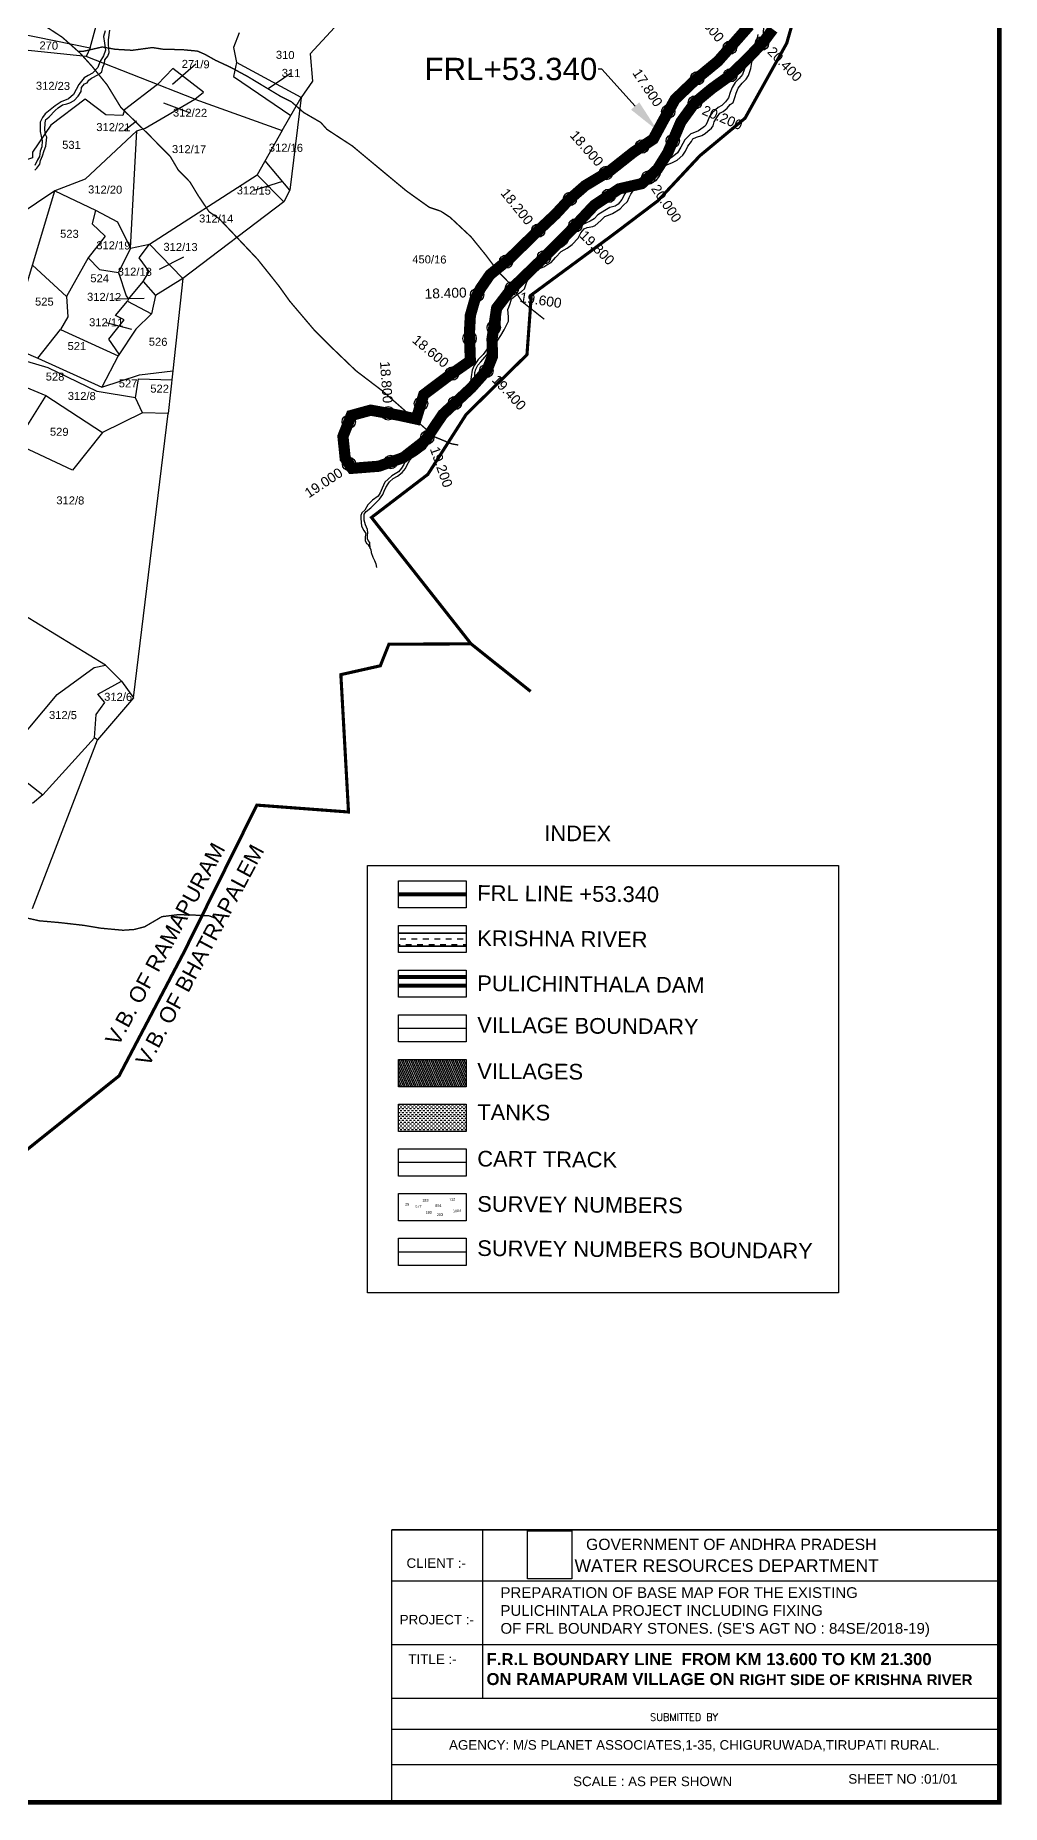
# Model space of a CAD drawing. Header units: millimetres. Extents: x 357738 to 363635, y 1840548 to 1846702.
# Drawn here: x 361475 to 363635, y 1840548 to 1844505 of the extents above; entities that cross this region are included whole.
import ezdxf
from ezdxf import colors
from ezdxf.entities.mleader import LeaderData, LeaderLine
from ezdxf.enums import TextEntityAlignment as Align
from ezdxf.math import Vec2, Vec3

# ---------------------------------------------------------------- set-up
doc = ezdxf.new("R2010")
doc.units = ezdxf.units.MM
doc.header["$PDMODE"] = 32
doc.header["$PDSIZE"] = 30
for name, color, linetype in [('BND', 6, 'Continuous'), ('CSMark', 72, 'Continuous'), ('FRL', 3, 'Continuous'), ('Plot', 7, 'Continuous'), ('ROADS', 50, 'Continuous'), ('STREAM', 4, 'Continuous'), ('TEXT', 7, 'Continuous'), ('VILLAGE AREA', 1, 'Continuous')]:
    doc.layers.add(name, color=color, linetype=linetype)
doc.styles.add('I', font='romans.shx', dxfattribs={"width": 0.9, "height": 3})
doc.styles.add('LE', font='arial.ttf', dxfattribs={"height": 3})
doc.styles.get("Standard").update_dxf_attribs({"font": 'arial.ttf'})
doc.linetypes.add('FENCELINE2', pattern='A,0.25,-0.1,[132,ltypeshp.shx,S=0.1,R=0,X=-0.1,Y=0],-0.1,1', length=1.45)
picture_1 = doc.add_image_def('image1.png', size_in_pixel=(5098, 5519))

msp = doc.modelspace()

# ---------------------------------------------------------------- hatches: boundary and pattern name
h = msp.add_hatch()
h.set_pattern_fill('DASH', color=4, scale=102.472642)
h.set_pattern_definition([(0, (299628.261, 1527893.946), (12.8090803, 12.8090803), [12.8090803, -12.8090803])])
h.paths.add_polyline_path([(362286.7, 1842497.6), (362286.7, 1842468.4), (362438.4, 1842468.4), (362438.4, 1842497.6)])
h = msp.add_hatch()
h.set_pattern_fill('DASH', color=4, scale=34.157547)
h.set_pattern_definition([(0, (299628.261, 1527893.946), (4.269693427, 4.269693427), [4.26969343, -4.26969343])])
h.paths.add_polyline_path([(362286.7, 1842114.9), (362286.7, 1842054.1), (362438.4, 1842054.1), (362438.4, 1842114.9)])
at = {"layer": 'VILLAGE AREA', "linetype": 'ByBlock'}
h = msp.add_hatch(dxfattribs=at)
h.set_pattern_fill('ANSI31', color=256, scale=30.313756, angle=68.5464)
h.set_pattern_definition([(113.5464313, (251494.2796, 1284090.9965), (-3.473716373, -1.513763288), [])])
h.paths.add_polyline_path([(362438.4, 1842154.1), (362438.4, 1842214.9), (362286.7, 1842214.9), (362286.7, 1842154.1)])

# ---------------------------------------------------------------- linework, layer by layer
at = {"const_width": 10}
msp.add_lwpolyline([(357742.7, 1846697.5), (363630.4, 1846697.5), (363630.4, 1840553.4), (357742.7, 1840553.4)], close=True, dxfattribs=at)
at = {"color": 0}
for points in [[(362217.2, 1842649.1), (363270.6, 1842649.1), (363270.6, 1841693.1), (362217.2, 1841693.1)], [(362286.7, 1842614.8), (362438.4, 1842614.8), (362438.4, 1842554), (362286.7, 1842554)], [(362286.7, 1842514.8), (362438.4, 1842514.8), (362438.4, 1842454), (362286.7, 1842454)], [(362286.7, 1842414.8), (362438.4, 1842414.8), (362438.4, 1842354), (362286.7, 1842354)], [(362286.7, 1842314.9), (362438.4, 1842314.9), (362438.4, 1842254.1), (362286.7, 1842254.1)], [(362286.7, 1842214.9), (362438.4, 1842214.9), (362438.4, 1842154.1), (362286.7, 1842154.1)], [(362286.7, 1842114.9), (362438.4, 1842114.9), (362438.4, 1842054.1), (362286.7, 1842054.1)], [(362286.7, 1842015), (362438.4, 1842015), (362438.4, 1841954.2), (362286.7, 1841954.2)], [(362286.7, 1841915), (362438.4, 1841915), (362438.4, 1841854.2), (362286.7, 1841854.2)], [(362286.7, 1841815), (362438.4, 1841815), (362438.4, 1841754.2), (362286.7, 1841754.2)]]:
    msp.add_lwpolyline(points, close=True, dxfattribs=at)
at = {"color": 4, "const_width": 3.42}
for points in [[(362438.4, 1842497.6), (362286.7, 1842497.6)], [(362438.4, 1842468.4), (362286.7, 1842468.4)]]:
    msp.add_lwpolyline(points, dxfattribs=at)
at = {"color": 0, "linetype": 'FENCELINE2', "ltscale": 80, "const_width": 9.09}
for points in [[(362438.4, 1842399.7), (362286.7, 1842399.7)], [(362438.4, 1842380), (362286.7, 1842380)]]:
    msp.add_lwpolyline(points, dxfattribs=at)
for p in [(363027.7, 1844477.7), (363099.5, 1844487.3), (362954.9, 1844409.6), (363029, 1844416.4), (362890, 1844334.9), (362949.9, 1844355.4), (362831.4, 1844256.9), (362900.2, 1844269.3), (362751.1, 1844197.6), (362845.4, 1844187.2), (362670.1, 1844139.5), (362756.6, 1844146.6), (362599.4, 1844068.9), (362682.6, 1844080.4), (362612.3, 1844009.2), (362527.5, 1843999.5), (362462.7, 1843925.1), (362540.5, 1843939.6), (362499.8, 1843851.8), (362445.9, 1843827.7), (362406.7, 1843749), (362483.2, 1843755), (362263.7, 1843660.1), (362337.1, 1843681.8), (362413.5, 1843683.5), (362175.6, 1843641.1), (362351.1, 1843606.1), (362176.4, 1843546.5), (362269.6, 1843551.2)]:
    msp.add_point(p)
at = {"layer": 'BND', "lineweight": 30}
for points, const_width in [([(361435.6, 1841996.6), (361662.1, 1842178.3), (361806.2, 1842453), (361970.1, 1842783.9), (362175.1, 1842768.5), (362158, 1843075.7), (362246.2, 1843095.5), (362265.4, 1843143.7), (362449, 1843144.6), (362226.5, 1843427.2), (362352.4, 1843523.5), (362438.3, 1843657.9), (362574.1, 1843791.3), (362583.9, 1843924.9), (362764.8, 1844058.3), (362866.4, 1844135.2), (362960.7, 1844236.2), (363061.7, 1844320.2), (363154.9, 1844487.9), (363192.4, 1844618.7)], 7), ([(362449, 1843144.6), (362582.3, 1843038.2)], 7), ([(362438.4, 1842284.5), (362286.7, 1842284.5)], 3.03)]:
    msp.add_lwpolyline(points, dxfattribs=dict(at, const_width=const_width))
at = {"layer": 'FRL', "color": 84}
msp.add_lwpolyline([(363071.7, 1844527.6, 25, 25, 0), (363043, 1844495, 25, 25, 0), (363001, 1844447.5, 25, 25, 0), (362952, 1844407.2, 25, 25, 0), (362905.3, 1844362.5, 25, 25, 0), (362876.4, 1844310.4, 25, 25, 0), (362856.5, 1844273.4, 25, 25, 0), (362812.4, 1844244.3, 25, 25, 0), (362760.7, 1844203.4, 25, 25, 0), (362704.1, 1844169.2, 25, 25, 0), (362667.5, 1844137.2, 25, 25, 0), (362638.4, 1844105.7, 25, 25, 0), (362600.5, 1844070, 25, 25, 0), (362532.4, 1844003.5, 25, 25, 0), (362491.5, 1843970.2, 25, 25, 0), (362470.8, 1843940.2, 25, 25, 0), (362458.4, 1843917, 25, 25, 0), (362447.5, 1843878.9, 25, 25, 0), (362445.5, 1843840, 25, 25, 0), (362447.5, 1843777.7, 25, 25, 0), (362395.2, 1843741, 25, 25, 0), (362343.3, 1843701.9, 25, 25, 0), (362326.4, 1843647.4, 25, 25, 0), (362288.3, 1843655.7, 25, 25, 0), (362224.7, 1843667.2, 25, 25, 0), (362181.2, 1843655.3, 25, 25, 0), (362162.7, 1843608.5, 25, 25, 0), (362167.7, 1843559.2, 25, 25, 0), (362182.9, 1843537.1, 25, 25, 0), (362242.8, 1843541.8, 25, 25, 0), (362297.7, 1843561.1, 25, 25, 0), (362346.5, 1843599.2, 25, 25, 0), (362385.7, 1843657.5, 25, 25, 0), (362449.8, 1843717.3, 25, 25, 0), (362484.5, 1843756.4, 25, 25, 0), (362497, 1843787.4, 25, 25, 0), (362496, 1843826.7, 25, 25, 0), (362506.3, 1843895.4, 25, 25, 0), (362538.6, 1843937.7, 25, 25, 0), (362603.3, 1844000.2, 25, 25, 0), (362670.9, 1844067.9, 25, 25, 0), (362724.4, 1844125.2, 25, 25, 0), (362780.2, 1844162.2, 25, 25, 0), (362830.9, 1844173.9, 25, 25, 0), (362866, 1844206.3, 25, 25, 0), (362888.9, 1844242.9, 25, 25, 0), (362918.3, 1844312, 25, 25, 0), (362949.8, 1844355.3, 25, 25, 0), (362987.5, 1844386.5, 25, 25, 0), (363028.8, 1844416.2, 25, 25, 0), (363070.2, 1844456.4, 25, 25, 0), (363103.7, 1844491.8, 25, 25, 0), (363124, 1844519.2, 25, 25, 0)], format="xyseb", dxfattribs=at)
at = {"layer": 'FRL', "color": 84, "const_width": 9.09}
msp.add_lwpolyline([(362438.4, 1842584.4), (362286.7, 1842584.4)], dxfattribs=at)
at = {"layer": 'Plot'}
for points in [[(361597.1, 1844477.3), (361680.6, 1844785.1), (361715.1, 1844916), (361784.5, 1845078.5), (361837.3, 1845203), (361853.9, 1845309), (361970.4, 1845303), (362079.6, 1845291.4), (362091.8, 1845251.3), (362124.9, 1845229.8), (362102.6, 1845218.2), (362014.3, 1845230.2), (362009.3, 1845171.1), (361881.7, 1845173.3), (361856.7, 1845048.1), (361837.6, 1845019.6), (361871.3, 1844986.9), (361899.8, 1844983.6), (361957.1, 1844967.6), (362001.2, 1844979), (362006, 1844986.6), (362013.1, 1845095.6), (362009.3, 1845171.1)], [(361999.6, 1844617.4), (362073.9, 1844569.2), (362143.9, 1844523.3), (362089.6, 1844464.4), (362094.8, 1844402.9), (362069.3, 1844366.6)], [(361318.7, 1844534.4), (361597.1, 1844477.3), (361588.8, 1844458.4)], [(361930.6, 1844511), (361918, 1844478.4), (361924.5, 1844444.5), (361918, 1844413.8), (362045.9, 1844326)], [(361831.2, 1844363), (361588.8, 1844458.4), (361307.7, 1844487), (361216.1, 1844479), (360985.8, 1844481.8), (361059.2, 1844290.5), (361030.6, 1844156.2), (361022.4, 1844156.3), (360981.3, 1844052.3), (360981.8, 1844021.8)], [(361831.2, 1844363), (361850.7, 1844378.1), (361782.5, 1844431.1), (361748.1, 1844395.7), (361673.9, 1844339.2), (361670.4, 1844326.3), (361632.8, 1844327.5), (361586.6, 1844362.7), (361509.6, 1844304.8), (361468.5, 1844244.2), (361468.5, 1844231.5), (361355.5, 1844193.3), (361324.3, 1844188.6), (361322.4, 1844147), (361331.5, 1844099.2), (361351.8, 1844046.1)], [(361833.4, 1844441.2), (361781.6, 1844395.5)], [(362069.3, 1844366.6), (361924.5, 1844444.5)], [(362046.6, 1844421.3), (361995.5, 1844385.7)], [(361701.8, 1844291.6), (361720.7, 1844297.8), (361831.2, 1844363), (362026.6, 1844292.5), (361970.9, 1844193.3)], [(361761.2, 1844354.7), (361820.8, 1844332.5)], [(362026.6, 1844292.5), (362069.3, 1844366.6), (362043.7, 1844159.6), (361988.8, 1844225.1)], [(361673.8, 1844292.7), (361701.3, 1844314.2)], [(361687.8, 1844029.4), (361701.8, 1844291.6), (361586.4, 1844183.7), (361518.4, 1844158.1)], [(361400.7, 1843764.3), (361468.7, 1843991.4), (361518.4, 1844158.1), (361609.7, 1844114.4), (361658.8, 1844088.5), (361687.8, 1844029.4), (361730.1, 1844038.7), (361970.9, 1844193.3), (362030.2, 1844133.5), (361804.6, 1843961.6), (361730.1, 1844038.7)], [(362027.7, 1844178.5), (361963.4, 1844158.5)], [(361518.4, 1844158.1), (361351.8, 1844046.1), (361294, 1843995.9), (361227.1, 1843970), (361229.9, 1843953.9), (361104.8, 1843876.2), (361101, 1843859.5)], [(362043.7, 1844159.6), (362030.2, 1844133.5)], [(361609.7, 1844114.4), (361601.7, 1844083.7), (361630.7, 1844056.7), (361593.1, 1844008), (361544.9, 1843921.5), (361468.7, 1843991.4)], [(361687.8, 1844029.4), (361660.5, 1843975.3)], [(361716.1, 1843954.8), (361729.2, 1843977.1), (361707.2, 1844007.7), (361730.1, 1844038.7)], [(361593.1, 1844008), (361618.3, 1843981.5), (361660.5, 1843975.3), (361677.6, 1843923.1), (361683.1, 1843915.3), (361680.9, 1843911.1)], [(361752.6, 1843982.6), (361806.8, 1844010)], [(361804.6, 1843961.6), (361743.9, 1843923.9), (361734.8, 1843882.5), (361699.9, 1843848.6), (361660.1, 1843788.6)], [(361683.1, 1843915.3), (361716.1, 1843954.8), (361743.9, 1843923.9)], [(361804.6, 1843961.6), (361782.1, 1843755.3), (361772.1, 1843659.4)], [(361544.9, 1843921.5), (361547.5, 1843875.6), (361531.5, 1843847.3)], [(361662.4, 1843792.1), (361639.4, 1843825.9), (361673.6, 1843869.1), (361654.2, 1843878.7), (361680.9, 1843911.1), (361734.8, 1843882.5)], [(361651.6, 1843915.9), (361718.1, 1843918)], [(361633.3, 1843863.6), (361690.2, 1843848.3)], [(361480.4, 1843783.6), (361531.5, 1843847.3), (361660.1, 1843788.6), (361623.7, 1843718.3)], [(361699.1, 1843694.5), (361612.9, 1843708.9), (361503.5, 1843761.8), (361408.5, 1843790.2)], [(361415.1, 1843812.2), (361480.4, 1843783.6), (361623.7, 1843718.3), (361707.5, 1843746.3), (361782.1, 1843755.3)], [(361366.8, 1843648.7), (361395.2, 1843742.3), (361498, 1843699.7), (361625.2, 1843617)], [(361714.7, 1843661.3), (361699.1, 1843694.5), (361705.4, 1843737.4), (361780, 1843735.2)], [(361694.6, 1843023.8), (361772.1, 1843659.4), (361714.7, 1843661.3), (361625.2, 1843617), (361558.1, 1843533.2), (361436.1, 1843590.6), (361302, 1843298.3)], [(361498, 1843699.7), (361446.1, 1843616.7)], [(361631.6, 1843097.2), (361302, 1843298.3), (361266.4, 1843317.6), (361233.9, 1843264.9), (361239.7, 1843252.2), (361199.4, 1843216.6), (361186.1, 1843227.3), (361163.4, 1843202.3), (361148.6, 1843199.7)], [(361397.9, 1842880.9), (361523.4, 1843031.3), (361606.1, 1843091.5), (361631.6, 1843097.2), (361667.2, 1843061.2), (361694.6, 1843023.8), (361614, 1842929.6)], [(361607.2, 1842934.6), (361611.2, 1842986.3), (361630.2, 1843013.2), (361614.3, 1843032.3), (361667.2, 1843061.2)], [(361468.7, 1842552.8), (361614, 1842929.6), (361607.2, 1842934.6), (361491.4, 1842807.2), (361468.9, 1842787.5)], [(361354.2, 1842892.1), (361397.9, 1842880.9), (361491.4, 1842807.2)]]:
    msp.add_lwpolyline(points, dxfattribs=at)
at = {"layer": 'ROADS', "color": 40, "const_width": 3}
for points in [[(361465.9, 1844546.5), (361534.9, 1844501.4), (361574.3, 1844466.5), (361602.2, 1844435.6), (361635.3, 1844394.8), (361666.1, 1844344.3), (361726.5, 1844285.4), (361776.8, 1844234.2), (361794.7, 1844203.8), (361820.4, 1844177.9), (361838.8, 1844147.4), (361863.4, 1844110.9), (361885.7, 1844095.7), (361916, 1844063.7), (361971.8, 1844004.7)], [(362612.9, 1843870.5), (362563, 1843910.1), (362537.6, 1843948.7), (362510.1, 1843976.6), (362481.9, 1844014.3), (362449.1, 1844054.8), (362402.2, 1844098.6), (362381.5, 1844112.2), (362355.9, 1844120.8), (362304.6, 1844157.5), (362253.3, 1844200.1), (362234.2, 1844216), (362216.8, 1844230.5), (362199.6, 1844244.8), (362184, 1844257.9), (362155.9, 1844276.2), (362126.9, 1844295.2), (362113.1, 1844310.7), (362074.6, 1844333.1), (362047, 1844357.3), (362022.3, 1844369.6), (361985.4, 1844391.8), (361949.5, 1844413.5), (361910.6, 1844434.5), (361877.4, 1844449.9), (361854.4, 1844462.9), (361837.4, 1844470.3), (361803.2, 1844473.5), (361761.1, 1844474.4), (361736.6, 1844478.2), (361691.7, 1844472.1), (361653.8, 1844474.3), (361624.5, 1844479.5), (361584.1, 1844470.2), (361571.1, 1844469.3)], [(361971.8, 1844004.7), (362020, 1843944.2), (362043.7, 1843911), (362097.9, 1843847.1), (362140.6, 1843804.4), (362191.6, 1843755.5), (362250.4, 1843710.7), (362294, 1843672.5), (362338.1, 1843633.8), (362368.6, 1843607.1), (362405, 1843592.1), (362420.4, 1843589.2)], [(361440.8, 1842534.8), (361483.7, 1842525.1), (361528.3, 1842521.2), (361583.7, 1842514.9), (361620.4, 1842508.7), (361649.1, 1842506), (361671.2, 1842504), (361695.9, 1842505.7), (361719.1, 1842511.7), (361740.9, 1842524.4), (361757.9, 1842534.4), (361793.7, 1842538.8), (361828.2, 1842538), (361864, 1842536.2), (361878.2, 1842530.6)], [(362438.4, 1841984.6), (362286.7, 1841984.6)], [(362438.4, 1841784.6), (362286.7, 1841784.6)]]:
    msp.add_lwpolyline(points, dxfattribs=at)
at = {"layer": 'STREAM', "color": 4}
for points in [[(361473.9, 1844204.3), (361478, 1844208.2), (361484.7, 1844217.2), (361486.3, 1844225.4), (361490.8, 1844236.1), (361494.3, 1844248.1), (361498.7, 1844257.9), (361500.5, 1844277.9), (361497.7, 1844283.5), (361496.4, 1844293.9), (361496.6, 1844309.6), (361498.7, 1844317.6), (361500.5, 1844318.9), (361505.6, 1844323.2), (361519.4, 1844337.1), (361525.6, 1844343.4), (361535.5, 1844349.8), (361545.1, 1844352.4), (361552, 1844354.3), (361561.9, 1844359.5), (361570.4, 1844369.3), (361577.3, 1844380.2), (361578.4, 1844389.2), (361584.6, 1844396.8), (361590.6, 1844399), (361594.5, 1844405.1), (361600.2, 1844409.5), (361616.2, 1844418.2), (361623.7, 1844424.1), (361625.9, 1844434.2), (361629.2, 1844442.5), (361629.9, 1844450.9), (361636.8, 1844459.3), (361639.8, 1844467.3), (361638.1, 1844485.1), (361638.3, 1844495.7), (361641.2, 1844517.3)], [(361631.2, 1844515.5), (361627.1, 1844503.2), (361629.6, 1844487.7), (361632.1, 1844472.2), (361627.1, 1844459.7), (361618.9, 1844446.6), (361614.6, 1844433.6), (361602.4, 1844421), (361593.3, 1844415.7), (361583.8, 1844410.2), (361572.5, 1844395.8), (361566.4, 1844384.7), (361560.3, 1844373.2), (361549.3, 1844363.3), (361532.5, 1844356.5), (361519.3, 1844348.1), (361508.1, 1844338.8), (361497.1, 1844329.7), (361490.9, 1844321.6), (361485.9, 1844311.4), (361485.5, 1844290.3), (361489.9, 1844269.5), (361489.7, 1844256.4), (361486, 1844246.5), (361484.4, 1844234.5), (361479.5, 1844227.1), (361473.9, 1844214.1)], [(363090.4, 1844507.6), (363087.2, 1844491.6), (363081.9, 1844482.8), (363077.6, 1844475.7), (363067.9, 1844463), (363065.3, 1844457), (363063.8, 1844437.6), (363060, 1844428.6), (363056, 1844418.2), (363048.9, 1844409.2), (363039.6, 1844400.3), (363032.7, 1844389.1), (363028.8, 1844377.6), (363024.6, 1844365.4), (363018.3, 1844356.7), (363010.1, 1844348.5), (363001.7, 1844343.9), (362996, 1844338.9), (362988.3, 1844332.3), (362982.5, 1844323.9), (362977.7, 1844313), (362974, 1844304.5), (362971.2, 1844301.7), (362968, 1844299.5), (362957.3, 1844292.2), (362945.1, 1844287.1), (362940.5, 1844285.1), (362927.3, 1844272.2), (362918.4, 1844255.2), (362910.9, 1844242.8), (362899, 1844233.3), (362887.4, 1844226.7), (362877.8, 1844221.2), (362866.9, 1844215), (362857.7, 1844200.2), (362851, 1844191.5), (362840, 1844183.3), (362832.5, 1844178.9), (362825.1, 1844177.4), (362816.8, 1844174.5), (362807.2, 1844169.1), (362799.7, 1844161.9), (362792.9, 1844151.2), (362786.6, 1844138.3), (362777.9, 1844127.9), (362771.5, 1844123.7), (362759.5, 1844120.3), (362748.3, 1844113.5), (362732.5, 1844103.9), (362724.1, 1844095.4), (362715.5, 1844089.6), (362696.1, 1844081.3), (362681.4, 1844070.9), (362669.6, 1844054.5), (362662.6, 1844039.8), (362653.4, 1844032.4), (362642.1, 1844026.4), (362628.7, 1844019.4), (362617.6, 1844011.7), (362610.7, 1844001.3), (362599.3, 1843992.7), (362587, 1843985.9), (362575.7, 1843979.7), (362567, 1843972.5), (362560.6, 1843959.5), (362554.4, 1843947.2), (362547.7, 1843938.3), (362535, 1843930), (362526.4, 1843920.7), (362520.9, 1843909.4), (362516, 1843891.1), (362514.2, 1843876.8), (362513.8, 1843857.3), (362512.3, 1843845.6), (362508.6, 1843837.2), (362501.1, 1843826.1), (362493.1, 1843816.4), (362483.5, 1843802.2), (362476.4, 1843791.6), (362465.2, 1843780.2), (362456, 1843767.3), (362451.5, 1843756.5), (362446.8, 1843727.1), (362431.6, 1843709), (362421.7, 1843700.1), (362413.2, 1843694.3), (362404, 1843686.6), (362397.9, 1843674.7), (362393.9, 1843667), (362389.3, 1843658), (362383.9, 1843651.6), (362376.9, 1843647.6), (362367.7, 1843640.5), (362360.8, 1843633.3), (362355.7, 1843622.2), (362355.5, 1843612.4), (362348.9, 1843599.1), (362340.5, 1843589.4), (362332, 1843583.1), (362321.3, 1843577.9), (362315.3, 1843573.7), (362310, 1843564.9), (362304.9, 1843559.1), (362298.6, 1843545.9), (362293.6, 1843537.7), (362286.8, 1843529.5), (362279.3, 1843524.8), (362272, 1843520.3), (362263.9, 1843512.8), (362256.6, 1843506.2), (362250, 1843493.1), (362245.7, 1843482.1), (362241.3, 1843474.8), (362229.1, 1843465.6), (362218, 1843455.4), (362211.3, 1843443.6), (362204.9, 1843437.5), (362202.7, 1843431.7), (362202.6, 1843424.6), (362204.5, 1843408), (362209, 1843398.1), (362213.5, 1843391.5), (362212.6, 1843383.6), (362212, 1843375.4), (362215.5, 1843369.3), (362218, 1843367.4), (362224.9, 1843355.7), (362226.1, 1843349.2), (362229.3, 1843338.2), (362233.5, 1843330.9), (362236.4, 1843323.3), (362237.8, 1843315.1)], [(362223.5, 1843358), (362222.8, 1843371), (362218.7, 1843375.4), (362217.2, 1843379.1), (362217.8, 1843387.2), (362218.3, 1843393.2), (362217.7, 1843400.5), (362213.1, 1843411), (362210, 1843420.9), (362210.2, 1843429.4), (362210.3, 1843434.5), (362214.7, 1843440.3), (362225.1, 1843448.5), (362234.6, 1843458.1), (362244.5, 1843468), (362251.8, 1843478.5), (362254.9, 1843485.8), (362258.6, 1843494.5), (362263.7, 1843502.3), (362266.7, 1843506.9), (362275.1, 1843514.6), (362284.8, 1843519.9), (362294.8, 1843527.7), (362302.5, 1843536.4), (362306.6, 1843544.6), (362312.3, 1843555.7), (362317.3, 1843561.1), (362327.3, 1843567.1), (362336.2, 1843573.8), (362347.5, 1843582.1), (362355.8, 1843593.7), (362359.7, 1843601.7), (362362.3, 1843614.8), (362366.8, 1843627.8), (362372, 1843637.1), (362378.5, 1843640.8), (362385.1, 1843642.5), (362390.1, 1843646), (362394.4, 1843652.4), (362398.7, 1843663.3), (362404.2, 1843672.3), (362413.7, 1843682.9), (362423.4, 1843691.1), (362431.2, 1843697.3), (362441.2, 1843707.1), (362448.1, 1843715.5), (362453.7, 1843722.3), (362457.5, 1843731.1), (362457.9, 1843751.4), (362459.5, 1843759), (362464.4, 1843768), (362470.9, 1843775.2), (362484.6, 1843791.2), (362490.5, 1843800.6), (362498.5, 1843810.4), (362507.7, 1843821.7), (362515.5, 1843834.2), (362523.4, 1843846.7), (362530, 1843860), (362533, 1843866.1), (362533.2, 1843875.8), (362531.4, 1843892.4), (362533.8, 1843897.7), (362536.4, 1843905.7), (362539.7, 1843916), (362550.9, 1843925), (362561.8, 1843932.6), (362568.7, 1843938.8), (362573.9, 1843953.9), (362578.2, 1843962.2), (362586.6, 1843973), (362601.9, 1843984.2), (362611.6, 1843988), (362618.7, 1843992.6), (362628.2, 1843997.2), (362638.2, 1844008.9), (362650.6, 1844021.9), (362663.9, 1844029.3), (362675.2, 1844037.9), (362688.7, 1844052), (362694.5, 1844063.7), (362701.9, 1844072.5), (362708.4, 1844075.9), (362721.2, 1844077.8), (362726.6, 1844080.6), (362739.3, 1844091.1), (362747.9, 1844100.6), (362759.8, 1844104.9), (362765.6, 1844107), (362782.5, 1844117.6), (362789.5, 1844124.7), (362798.8, 1844134.1), (362802.8, 1844142.5), (362806.5, 1844150.3), (362815.4, 1844163.5), (362823.1, 1844167.1), (362839.2, 1844170), (362845.5, 1844173.6), (362853.1, 1844176.2), (362862.9, 1844180.8), (362870.5, 1844190.9), (362875.7, 1844204.2), (362883.4, 1844213.9), (362888.2, 1844216.5), (362897.7, 1844220.3), (362909.7, 1844226.5), (362922.7, 1844237.4), (362928.5, 1844246.4), (362934.1, 1844258), (362941.7, 1844268.2), (362945.3, 1844274.2), (362953, 1844278.1), (362964.9, 1844281.8), (362972.8, 1844285.9), (362978.8, 1844291), (362986.4, 1844297.9), (362990.3, 1844303.3), (362992.6, 1844311.9), (363000.2, 1844323.7), (363005.4, 1844331.8), (363013, 1844335.3), (363021.6, 1844343), (363028.5, 1844350.7), (363034.8, 1844355.3), (363039.4, 1844368.4), (363042.1, 1844376.2), (363046.5, 1844387.3), (363055.3, 1844398.6), (363064.2, 1844407.5), (363069.3, 1844415.8), (363074.4, 1844431.3), (363078.4, 1844453.6), (363082, 1844466), (363090.9, 1844479.3), (363096.8, 1844488.1), (363102.3, 1844502.1), (363104, 1844522.2)]]:
    msp.add_lwpolyline(points, dxfattribs=at)
at = {"layer": 'TEXT'}
for p, q in [((363630.4, 1841162.9), (362271.8, 1841162.9)), ((362475.5, 1840785.9), (362475.5, 1841162.9)), ((363630.4, 1841048.3), (362271.8, 1841048.3)), ((363630.4, 1840905.9), (362271.8, 1840905.9)), ((363630.4, 1840785.9), (362271.8, 1840785.9)), ((363630.4, 1840716.7), (362271.8, 1840716.7)), ((363630.4, 1840637.7), (362271.8, 1840637.7))]:
    msp.add_line(p, q, dxfattribs=at)
msp.add_lwpolyline([(362271.8, 1841162.9), (363630.4, 1841162.9), (363630.4, 1840553.4), (362271.8, 1840553.4)], close=True, dxfattribs=at)

# ---------------------------------------------------------------- texts
at = {"layer": 'CSMark', "color": 1}
for s, rotation, p in [('17.600', 309.4312, (363008.2, 1844495.1)), ('17.800', 303.4451, (362869.8, 1844349.3)), ('18.000', 311.1746, (362738.8, 1844217.5)), ('18.200', 309.127, (362581.6, 1844086.1)), ('18.400', 1.9072, (362439.2, 1843930.6)), ('18.600', 320.003, (362394.8, 1843768.9)), ('18.800', 274.1821, (362263.2, 1843682.8)), ('19.000', 33.4796, (362158.6, 1843530.8))]:
    msp.add_text(s, height=22, rotation=rotation, dxfattribs=at).set_placement(p, align=Align.MIDDLE_RIGHT)
for s, rotation, p in [('20.400', 314.1057, (363117.8, 1844474.9)), ('20.200', 336.9786, (362967.9, 1844339.9)), ('20.000', 303.558, (362860, 1844168.8)), ('19.800', 315.0502, (362697.9, 1844063.8)), ('19.600', 351.4275, (362558.4, 1843920.3)), ('19.400', 312.9675, (362502.1, 1843741)), ('19.200', 289.3546, (362367.1, 1843584.4))]:
    msp.add_text(s, height=22, rotation=rotation, dxfattribs=at).set_placement(p, align=Align.MIDDLE_LEFT)
at = {"layer": 'Plot'}
for s, rotation, p in [('270', 358.8198, (361504.9, 1844482.7)), ('310', 358.8198, (362033.6, 1844461.7)), ('271/9', 358.8198, (361833.4, 1844441.2)), ('311', 358.8198, (362046.6, 1844421.3)), ('312/23', 359.5048, (361514.3, 1844392.6)), ('312/22', 359.5048, (361820.8, 1844332.5)), ('312/21', 359.5048, (361649.4, 1844300.1)), ('531', 359.5048, (361555.7, 1844260.6)), ('312/17', 359.5048, (361818.6, 1844250.9)), ('312/16', 359.5048, (362035.2, 1844254.2)), ('312/20', 359.5048, (361631, 1844160.6)), ('312/15', 359.5048, (361963.4, 1844158.5)), ('312/14', 359.5048, (361879.2, 1844095.7)), ('523', 359.5048, (361551.1, 1844061.7)), ('312/19', 359.5048, (361649.4, 1844035.8)), ('312/13', 359.5048, (361799.5, 1844032.2)), ('312/18', 359.5048, (361697.3, 1843976.9)), ('450/16', 359.5048, (362355.9, 1844004.4)), ('524', 359.5048, (361618.8, 1843962.1)), ('525', 359.5048, (361495.1, 1843910)), ('312/12', 359.5048, (361628.7, 1843920.5)), ('312/11', 359.5048, (361633.3, 1843863.6)), ('521', 359.5048, (361567.8, 1843810.6)), ('526', 359.5048, (361749.4, 1843820.2)), ('528', 359.5048, (361519, 1843742.3)), ('312/8', 359.5048, (361578.7, 1843698.9)), ('527', 359.5048, (361682.3, 1843727.1)), ('522', 359.5048, (361752.8, 1843715.3)), ('529', 359.5048, (361528.3, 1843618.9)), ('312/8', 359.5048, (361553.1, 1843465.4)), ('312/6', 359.5048, (361660, 1843026)), ('312/5', 359.5048, (361536.7, 1842985.3))]:
    msp.add_text(s, height=17.89, rotation=rotation, dxfattribs=at).set_placement(p, align=Align.MIDDLE_CENTER)
at = {"layer": 'TEXT', "color": 0}
for s, height, p in [('INDEX', 35.02, (362612.7, 1842703.7)), ('FRL LINE +53.340', 35.018, (362462.9, 1842569.9)), ('KRISHNA RIVER', 35.018, (362462.9, 1842469)), ('PULICHINTHALA DAM', 35.018, (362462.9, 1842368)), ('VILLAGE BOUNDARY', 35.018, (362462.9, 1842274.8)), ('VILLAGES', 35.02, (362462.9, 1842171.8)), ('TANKS', 35.02, (362462.9, 1842079.8)), ('CART TRACK', 35.02, (362462.9, 1841975.7)), ('SURVEY NUMBERS', 35.018, (362462.9, 1841874.6)), ('SURVEY NUMBERS BOUNDARY', 35.018, (362462.9, 1841775.6))]:
    msp.add_text(s, height=height, rotation=359.5381, dxfattribs=at).set_placement(p)
at = {"layer": 'TEXT', "color": 6}
for s, rotation, p in [('V.B. OF RAMAPURAM', 61.5708, (361660.3, 1842242.8)), ('V.B. OF BHATRAPALEM', 61.8735, (361728.2, 1842196.9))]:
    msp.add_text(s, height=35, rotation=rotation, dxfattribs=at).set_placement(p)
at = {"layer": 'TEXT'}
for s, p in [('25', (362301.8, 1841888)), ('577', (362324.6, 1841883)), ('183', (362340.1, 1841896.9)), ('854', (362369.2, 1841885.1)), ('112', (362399.7, 1841898.8)), ('183', (362347.4, 1841869.9)), ('203', (362372.6, 1841864.6)), ('1004', (362408.6, 1841873.3))]:
    msp.add_text(s, height=5.94, rotation=1.2022, dxfattribs=at).set_placement(p)
for s, height, style, p in [('GOVERNMENT OF ANDHRA PRADESH', 25.208, 'LE', (362706.2, 1841117.9)), ('CLIENT :-', 21.4, 'LE', (362304.8, 1841077.9)), ('WATER RESOURCES DEPARTMENT', 28.009, 'LE', (362680.5, 1841069)), ('PROJECT :-', 21.4, 'LE', (362289.5, 1840951.4)), ('TITLE :-', 21.4, 'LE', (362308.9, 1840863)), ('SUBMITTED BY ', 15.98, 'I', (362849.4, 1840736)), ('SHEET NO :01/01', 21.405, 'LE', (363292.6, 1840595.2)), ('SCALE : AS PER SHOWN', 21.405, 'LE', (362677.3, 1840589.7))]:
    msp.add_text(s, height=height, dxfattribs=dict(at, style=style)).set_placement(p)
at = {"layer": 'TEXT', "attachment_point": 1, "style": 'LE'}
for s, insert, char_height, width in [("PREPARATION OF BASE MAP FOR THE EXISTING\\PPULICHINTALA PROJECT INCLUDING FIXING\\POF FRL BOUNDARY STONES. (SE'S AGT NO : 84SE/2018-19)", (362514.9, 1841034.6), 23.996, 959.206), ('{\\fArial|b1|i0|c0|p34;\\C1;F.R.L BOUNDARY LINE  FROM KM 13.600 TO KM 21.300 \\PON RAMAPURAM VILLAGE ON \\H0.89658x;RIGHT SIDE OF KRISHNA RIVER}', (362483.7, 1840887.2), 26.768, 1250.524), ('\\pi147.17;AGENCY: M/S PLANET ASSOCIATES,1-35, CHIGURUWADA,TIRUPATI RURAL.', (362252.7, 1840692.6), 21.405, 1388.358)]:
    msp.add_mtext(s, dxfattribs=dict(at, insert=insert, char_height=char_height, width=width))

# ---------------------------------------------------------------- pictures from other files: only their frames are drawn
at = {"layer": 'TEXT'}
image = msp.add_image(picture_1, insert=(362575.1, 1841053.1), size_in_units=(99.3, 107.5), dxfattribs=at)
image.dxf.flags = 7

# ---------------------------------------------------------------- leaders
at = {"color": 5}
ml = msp.add_multileader_mtext('Standard', dxfattribs=at)
ml.set_content('FRL+53.340', color=5)
ml.set_leader_properties()
ml.build(insert=Vec2(0, 0))
ml.multileader.update_dxf_attribs({"arrow_head_size": 75})
ctx = ml.context
ctx.base_point, ctx.char_height, ctx.arrow_head_size, ctx.plane_origin = Vec3(362352.1, 1844429.9), 50, 75, Vec3(362281.6, 1844618.1)
ctx.text_align_type = 2
notes = []
notes.append((ctx, [(1, (1, 1, 0), (362741.4, 1844429.9), (-1, 0), 8, [(0, [(362866.4, 1844291.9)], 0, [])])]))
ctx.mtext.insert, ctx.mtext.alignment, ctx.mtext.flow_direction = Vec3(362731.4, 1844455.3), 3, 5
for ctx, leaders in notes:
    for number, flags, end, landing, length, lines in leaders:
        leader = LeaderData()
        leader.index, (leader.has_last_leader_line, leader.has_dogleg_vector, leader.attachment_direction) = number, flags
        leader.last_leader_point, leader.dogleg_vector, leader.dogleg_length = Vec3(end), Vec3(landing), length
        for number, points, colour, breaks in lines:
            line = LeaderLine()
            line.index, line.vertices, line.color, line.breaks = number, Vec3.list(points), colors.encode_raw_color(colour), breaks
            leader.lines.append(line)
        ctx.leaders.append(leader)

doc.saveas('drawing.dxf')
